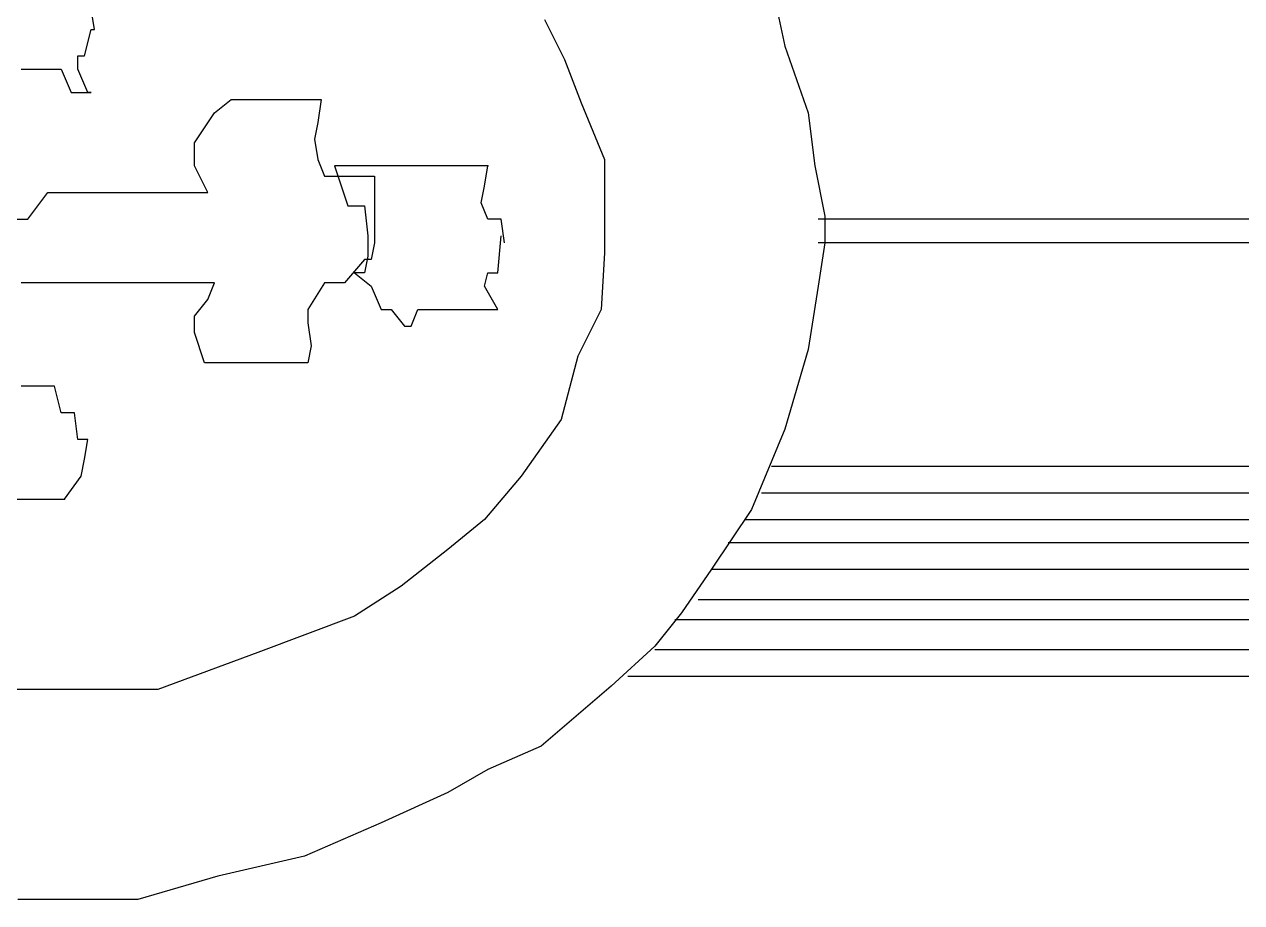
# Model space of a CAD drawing. Extents: x 747954 to 748544, y 4316381 to 4317408.
# Drawn here: x 747992.16 to 747995.81, y 4317240.15 to 4317242.785 of the extents above; entities that cross this region are included whole.
import ezdxf

# ---------------------------------------------------------------- set-up
doc = ezdxf.new("R2010")
doc.units = 0
doc.layers.get('0').update_dxf_attribs({"linetype": 'CONTINUOUS'})

msp = doc.modelspace()

# ---------------------------------------------------------------- linework, layer by layer
at = {"color": 0, "linetype": 'CONTINUOUS'}
for p, q in [((747994.41, 4317242.86), (747994.44, 4317242.72)), ((747994.41, 4317242.86), (747994.44, 4317242.72)), ((747992.37, 4317242.77), (747992.36, 4317242.83)), ((747992.37, 4317242.77), (747992.36, 4317242.83)), ((747993.72, 4317242.8), (747993.78, 4317242.68)), ((747993.72, 4317242.8), (747993.78, 4317242.68)), ((747992.34, 4317242.69), (747992.36, 4317242.77)), ((747992.34, 4317242.69), (747992.36, 4317242.77)), ((747992.36, 4317242.77), (747992.37, 4317242.77)), ((747992.36, 4317242.77), (747992.37, 4317242.77)), ((747994.44, 4317242.72), (747994.51, 4317242.52)), ((747994.44, 4317242.72), (747994.51, 4317242.52)), ((747992.32, 4317242.65), (747992.32, 4317242.69)), ((747992.32, 4317242.69), (747992.34, 4317242.69)), ((747992.32, 4317242.65), (747992.32, 4317242.69)), ((747992.32, 4317242.69), (747992.34, 4317242.69)), ((747993.78, 4317242.68), (747993.83, 4317242.55)), ((747993.78, 4317242.68), (747993.83, 4317242.55)), ((747992.15, 4317242.65), (747992.17, 4317242.65)), ((747992.15, 4317242.65), (747992.17, 4317242.65)), ((747992.17, 4317242.65), (747992.2, 4317242.65)), ((747992.17, 4317242.65), (747992.2, 4317242.65)), ((747992.2, 4317242.65), (747992.22, 4317242.65)), ((747992.2, 4317242.65), (747992.22, 4317242.65)), ((747992.22, 4317242.65), (747992.27, 4317242.65)), ((747992.22, 4317242.65), (747992.27, 4317242.65)), ((747992.27, 4317242.65), (747992.3, 4317242.58)), ((747992.27, 4317242.65), (747992.3, 4317242.58)), ((747992.35, 4317242.58), (747992.32, 4317242.65)), ((747992.35, 4317242.58), (747992.32, 4317242.65)), ((747992.3, 4317242.58), (747992.36, 4317242.58)), ((747992.3, 4317242.58), (747992.36, 4317242.58)), ((747992.36, 4317242.58), (747992.35, 4317242.58)), ((747992.36, 4317242.58), (747992.35, 4317242.58)), ((747992.73, 4317242.52), (747992.78, 4317242.56)), ((747992.73, 4317242.52), (747992.78, 4317242.56)), ((747992.78, 4317242.56), (747992.84, 4317242.56)), ((747992.78, 4317242.56), (747992.84, 4317242.56)), ((747992.84, 4317242.56), (747992.91, 4317242.56)), ((747992.84, 4317242.56), (747992.91, 4317242.56)), ((747992.91, 4317242.56), (747992.96, 4317242.56)), ((747992.91, 4317242.56), (747992.96, 4317242.56)), ((747992.96, 4317242.56), (747993.01, 4317242.56)), ((747992.96, 4317242.56), (747993.01, 4317242.56)), ((747993.01, 4317242.56), (747993.05, 4317242.56)), ((747993.01, 4317242.56), (747993.05, 4317242.56)), ((747993.05, 4317242.56), (747993.04, 4317242.49)), ((747993.05, 4317242.56), (747993.04, 4317242.49)), ((747993.83, 4317242.55), (747993.9, 4317242.38)), ((747993.83, 4317242.55), (747993.9, 4317242.38)), ((747992.67, 4317242.43), (747992.73, 4317242.52)), ((747992.67, 4317242.43), (747992.73, 4317242.52)), ((747993.04, 4317242.49), (747993.03, 4317242.44)), ((747993.04, 4317242.49), (747993.03, 4317242.44)), ((747994.51, 4317242.52), (747994.53, 4317242.36)), ((747994.51, 4317242.52), (747994.53, 4317242.36)), ((747992.67, 4317242.36), (747992.67, 4317242.43)), ((747992.67, 4317242.36), (747992.67, 4317242.43)), ((747993.03, 4317242.44), (747993.04, 4317242.38)), ((747993.03, 4317242.44), (747993.04, 4317242.38)), ((747993.04, 4317242.38), (747993.06, 4317242.33)), ((747993.04, 4317242.38), (747993.06, 4317242.33)), ((747993.9, 4317242.38), (747993.9, 4317242.25)), ((747993.9, 4317242.38), (747993.9, 4317242.25)), ((747992.71, 4317242.28), (747992.67, 4317242.36)), ((747992.71, 4317242.28), (747992.67, 4317242.36)), ((747993.1, 4317242.36), (747993.09, 4317242.36)), ((747993.09, 4317242.36), (747993.13, 4317242.24)), ((747993.1, 4317242.36), (747993.09, 4317242.36)), ((747993.09, 4317242.36), (747993.13, 4317242.24)), ((747993.14, 4317242.36), (747993.1, 4317242.36)), ((747993.14, 4317242.36), (747993.1, 4317242.36)), ((747993.2, 4317242.36), (747993.14, 4317242.36)), ((747993.2, 4317242.36), (747993.14, 4317242.36)), ((747993.24, 4317242.36), (747993.2, 4317242.36)), ((747993.24, 4317242.36), (747993.2, 4317242.36)), ((747993.29, 4317242.36), (747993.24, 4317242.36)), ((747993.29, 4317242.36), (747993.24, 4317242.36)), ((747993.33, 4317242.36), (747993.29, 4317242.36)), ((747993.33, 4317242.36), (747993.29, 4317242.36)), ((747993.38, 4317242.36), (747993.33, 4317242.36)), ((747993.38, 4317242.36), (747993.33, 4317242.36)), ((747993.43, 4317242.36), (747993.38, 4317242.36)), ((747993.43, 4317242.36), (747993.38, 4317242.36)), ((747993.49, 4317242.36), (747993.43, 4317242.36)), ((747993.49, 4317242.36), (747993.43, 4317242.36)), ((747993.53, 4317242.36), (747993.49, 4317242.36)), ((747993.53, 4317242.36), (747993.49, 4317242.36)), ((747993.55, 4317242.36), (747993.53, 4317242.36)), ((747993.55, 4317242.36), (747993.53, 4317242.36)), ((747993.54, 4317242.3), (747993.55, 4317242.36)), ((747993.54, 4317242.3), (747993.55, 4317242.36)), ((747994.53, 4317242.36), (747994.56, 4317242.21)), ((747994.53, 4317242.36), (747994.56, 4317242.21)), ((747993.06, 4317242.33), (747993.11, 4317242.33)), ((747993.06, 4317242.33), (747993.11, 4317242.33)), ((747993.11, 4317242.33), (747993.15, 4317242.33)), ((747993.11, 4317242.33), (747993.15, 4317242.33)), ((747993.15, 4317242.33), (747993.21, 4317242.33)), ((747993.15, 4317242.33), (747993.21, 4317242.33)), ((747993.21, 4317242.33), (747993.21, 4317242.21)), ((747993.21, 4317242.33), (747993.21, 4317242.21)), ((747992.17, 4317242.2), (747992.23, 4317242.28)), ((747992.17, 4317242.2), (747992.23, 4317242.28)), ((747992.23, 4317242.28), (747992.29, 4317242.28)), ((747992.23, 4317242.28), (747992.29, 4317242.28)), ((747992.29, 4317242.28), (747992.36, 4317242.28)), ((747992.29, 4317242.28), (747992.36, 4317242.28)), ((747992.36, 4317242.28), (747992.42, 4317242.28)), ((747992.36, 4317242.28), (747992.42, 4317242.28)), ((747992.42, 4317242.28), (747992.49, 4317242.28)), ((747992.42, 4317242.28), (747992.49, 4317242.28)), ((747992.49, 4317242.28), (747992.55, 4317242.28)), ((747992.49, 4317242.28), (747992.55, 4317242.28)), ((747992.55, 4317242.28), (747992.6, 4317242.28)), ((747992.55, 4317242.28), (747992.6, 4317242.28)), ((747992.6, 4317242.28), (747992.66, 4317242.28)), ((747992.6, 4317242.28), (747992.66, 4317242.28)), ((747992.66, 4317242.28), (747992.71, 4317242.28)), ((747992.66, 4317242.28), (747992.71, 4317242.28)), ((747993.53, 4317242.25), (747993.54, 4317242.3)), ((747993.53, 4317242.25), (747993.54, 4317242.3)), ((747993.13, 4317242.24), (747993.18, 4317242.24)), ((747993.13, 4317242.24), (747993.18, 4317242.24)), ((747993.18, 4317242.24), (747993.19, 4317242.15)), ((747993.18, 4317242.24), (747993.19, 4317242.15)), ((747993.55, 4317242.2), (747993.53, 4317242.25)), ((747993.55, 4317242.2), (747993.53, 4317242.25)), ((747993.9, 4317242.25), (747993.9, 4317242.1)), ((747993.9, 4317242.25), (747993.9, 4317242.1)), ((747992.1, 4317242.2), (747992.17, 4317242.2)), ((747992.1, 4317242.2), (747992.17, 4317242.2)), ((747993.21, 4317242.21), (747993.21, 4317242.13)), ((747993.21, 4317242.21), (747993.21, 4317242.13)), ((747993.59, 4317242.2), (747993.55, 4317242.2)), ((747993.59, 4317242.2), (747993.55, 4317242.2)), ((747993.6, 4317242.13), (747993.59, 4317242.2)), ((747993.6, 4317242.13), (747993.59, 4317242.2)), ((747994.81, 4317242.2), (747994.54, 4317242.2)), ((747994.81, 4317242.2), (747994.54, 4317242.2)), ((747994.56, 4317242.21), (747994.56, 4317242.13)), ((747994.56, 4317242.21), (747994.56, 4317242.13)), ((747995.2, 4317242.2), (747994.81, 4317242.2)), ((747995.2, 4317242.2), (747994.81, 4317242.2)), ((747996.04, 4317242.2), (747995.2, 4317242.2)), ((747996.04, 4317242.2), (747995.2, 4317242.2)), ((747993.19, 4317242.15), (747993.19, 4317242.09)), ((747993.19, 4317242.15), (747993.19, 4317242.09)), ((747993.21, 4317242.13), (747993.2, 4317242.08)), ((747993.21, 4317242.13), (747993.2, 4317242.08)), ((747993.58, 4317242.04), (747993.59, 4317242.15)), ((747993.58, 4317242.04), (747993.59, 4317242.15)), ((747994.92, 4317242.13), (747994.54, 4317242.13)), ((747994.56, 4317242.13), (747994.54, 4317242)), ((747994.92, 4317242.13), (747994.54, 4317242.13)), ((747994.56, 4317242.13), (747994.54, 4317242)), ((747995.26, 4317242.13), (747994.92, 4317242.13)), ((747995.26, 4317242.13), (747994.92, 4317242.13)), ((747995.69, 4317242.13), (747995.26, 4317242.13)), ((747995.69, 4317242.13), (747995.26, 4317242.13)), ((747996.27, 4317242.13), (747995.69, 4317242.13)), ((747996.27, 4317242.13), (747995.69, 4317242.13)), ((747993.19, 4317242.09), (747993.18, 4317242.04)), ((747993.19, 4317242.09), (747993.18, 4317242.04)), ((747993.9, 4317242.1), (747993.89, 4317241.93)), ((747993.9, 4317242.1), (747993.89, 4317241.93)), ((747993.18, 4317242.08), (747993.12, 4317242.01)), ((747993.18, 4317242.08), (747993.12, 4317242.01)), ((747993.2, 4317242.08), (747993.18, 4317242.08)), ((747993.2, 4317242.08), (747993.18, 4317242.08)), ((747992.22, 4317242.01), (747992.15, 4317242.01)), ((747992.22, 4317242.01), (747992.15, 4317242.01)), ((747992.29, 4317242.01), (747992.22, 4317242.01)), ((747992.29, 4317242.01), (747992.22, 4317242.01)), ((747992.35, 4317242.01), (747992.29, 4317242.01)), ((747992.35, 4317242.01), (747992.29, 4317242.01)), ((747992.45, 4317242.01), (747992.35, 4317242.01)), ((747992.45, 4317242.01), (747992.35, 4317242.01)), ((747992.53, 4317242.01), (747992.45, 4317242.01)), ((747992.53, 4317242.01), (747992.45, 4317242.01)), ((747992.63, 4317242.01), (747992.53, 4317242.01)), ((747992.63, 4317242.01), (747992.53, 4317242.01)), ((747992.73, 4317242.01), (747992.63, 4317242.01)), ((747992.73, 4317242.01), (747992.63, 4317242.01)), ((747992.71, 4317241.96), (747992.73, 4317242.01)), ((747992.71, 4317241.96), (747992.73, 4317242.01)), ((747993.06, 4317242.01), (747993.01, 4317241.93)), ((747993.06, 4317242.01), (747993.01, 4317241.93)), ((747993.12, 4317242.01), (747993.06, 4317242.01)), ((747993.12, 4317242.01), (747993.06, 4317242.01)), ((747993.18, 4317242.04), (747993.15, 4317242.04)), ((747993.15, 4317242.04), (747993.2, 4317242)), ((747993.18, 4317242.04), (747993.15, 4317242.04)), ((747993.15, 4317242.04), (747993.2, 4317242)), ((747993.54, 4317242), (747993.55, 4317242.04)), ((747993.54, 4317242), (747993.55, 4317242.04)), ((747993.55, 4317242.04), (747993.58, 4317242.04)), ((747993.55, 4317242.04), (747993.58, 4317242.04)), ((747993.2, 4317242), (747993.23, 4317241.93)), ((747993.2, 4317242), (747993.23, 4317241.93)), ((747993.58, 4317241.93), (747993.54, 4317242)), ((747993.58, 4317241.93), (747993.54, 4317242)), ((747994.54, 4317242), (747994.51, 4317241.81)), ((747994.54, 4317242), (747994.51, 4317241.81)), ((747992.67, 4317241.91), (747992.71, 4317241.96)), ((747992.67, 4317241.91), (747992.71, 4317241.96)), ((747992.67, 4317241.86), (747992.67, 4317241.91)), ((747992.67, 4317241.86), (747992.67, 4317241.91)), ((747993.01, 4317241.93), (747993.01, 4317241.89)), ((747993.01, 4317241.93), (747993.01, 4317241.89)), ((747993.23, 4317241.93), (747993.26, 4317241.93)), ((747993.23, 4317241.93), (747993.26, 4317241.93)), ((747993.26, 4317241.93), (747993.3, 4317241.88)), ((747993.26, 4317241.93), (747993.3, 4317241.88)), ((747993.32, 4317241.88), (747993.34, 4317241.93)), ((747993.32, 4317241.88), (747993.34, 4317241.93)), ((747993.34, 4317241.93), (747993.39, 4317241.93)), ((747993.34, 4317241.93), (747993.39, 4317241.93)), ((747993.39, 4317241.93), (747993.44, 4317241.93)), ((747993.39, 4317241.93), (747993.44, 4317241.93)), ((747993.44, 4317241.93), (747993.49, 4317241.93)), ((747993.44, 4317241.93), (747993.49, 4317241.93)), ((747993.49, 4317241.93), (747993.52, 4317241.93)), ((747993.49, 4317241.93), (747993.52, 4317241.93)), ((747993.52, 4317241.93), (747993.53, 4317241.93)), ((747993.52, 4317241.93), (747993.53, 4317241.93)), ((747993.53, 4317241.93), (747993.58, 4317241.93)), ((747993.53, 4317241.93), (747993.58, 4317241.93)), ((747993.89, 4317241.93), (747993.82, 4317241.79)), ((747993.89, 4317241.93), (747993.82, 4317241.79)), ((747993.01, 4317241.89), (747993.02, 4317241.82)), ((747993.01, 4317241.89), (747993.02, 4317241.82)), ((747993.3, 4317241.88), (747993.32, 4317241.88)), ((747993.3, 4317241.88), (747993.32, 4317241.88)), ((747992.7, 4317241.77), (747992.67, 4317241.86)), ((747992.7, 4317241.77), (747992.67, 4317241.86)), ((747993.02, 4317241.82), (747993.01, 4317241.77)), ((747993.02, 4317241.82), (747993.01, 4317241.77)), ((747994.51, 4317241.81), (747994.44, 4317241.57)), ((747994.51, 4317241.81), (747994.44, 4317241.57)), ((747992.73, 4317241.77), (747992.7, 4317241.77)), ((747992.73, 4317241.77), (747992.7, 4317241.77)), ((747992.78, 4317241.77), (747992.73, 4317241.77)), ((747992.78, 4317241.77), (747992.73, 4317241.77)), ((747992.84, 4317241.77), (747992.78, 4317241.77)), ((747992.84, 4317241.77), (747992.78, 4317241.77)), ((747992.91, 4317241.77), (747992.84, 4317241.77)), ((747992.91, 4317241.77), (747992.84, 4317241.77)), ((747992.95, 4317241.77), (747992.91, 4317241.77)), ((747992.95, 4317241.77), (747992.91, 4317241.77)), ((747993.01, 4317241.77), (747992.95, 4317241.77)), ((747993.01, 4317241.77), (747992.95, 4317241.77)), ((747993.82, 4317241.79), (747993.77, 4317241.6)), ((747993.82, 4317241.79), (747993.77, 4317241.6)), ((747992.2, 4317241.7), (747992.15, 4317241.7)), ((747992.2, 4317241.7), (747992.15, 4317241.7)), ((747992.25, 4317241.7), (747992.2, 4317241.7)), ((747992.25, 4317241.7), (747992.2, 4317241.7)), ((747992.27, 4317241.62), (747992.25, 4317241.7)), ((747992.27, 4317241.62), (747992.25, 4317241.7)), ((747992.29, 4317241.62), (747992.27, 4317241.62)), ((747992.29, 4317241.62), (747992.27, 4317241.62)), ((747992.31, 4317241.62), (747992.29, 4317241.62)), ((747992.31, 4317241.62), (747992.29, 4317241.62)), ((747992.32, 4317241.54), (747992.31, 4317241.62)), ((747992.32, 4317241.54), (747992.31, 4317241.62)), ((747993.77, 4317241.6), (747993.65, 4317241.43)), ((747993.77, 4317241.6), (747993.65, 4317241.43)), ((747992.35, 4317241.54), (747992.32, 4317241.54)), ((747992.35, 4317241.54), (747992.32, 4317241.54)), ((747992.34, 4317241.48), (747992.35, 4317241.54)), ((747992.34, 4317241.48), (747992.35, 4317241.54)), ((747994.44, 4317241.57), (747994.34, 4317241.33)), ((747994.44, 4317241.57), (747994.34, 4317241.33)), ((747992.33, 4317241.43), (747992.34, 4317241.48)), ((747992.33, 4317241.43), (747992.34, 4317241.48)), ((747992.28, 4317241.36), (747992.33, 4317241.43)), ((747992.28, 4317241.36), (747992.33, 4317241.43)), ((747993.65, 4317241.43), (747993.54, 4317241.3)), ((747993.65, 4317241.43), (747993.54, 4317241.3)), ((747994.4, 4317241.46), (747995.24, 4317241.46)), ((747994.4, 4317241.46), (747995.24, 4317241.46)), ((747995.24, 4317241.46), (747997.49, 4317241.46)), ((747995.24, 4317241.46), (747997.49, 4317241.46)), ((747992.12, 4317241.36), (747992.17, 4317241.36)), ((747992.12, 4317241.36), (747992.17, 4317241.36)), ((747992.17, 4317241.36), (747992.2, 4317241.36)), ((747992.17, 4317241.36), (747992.2, 4317241.36)), ((747992.2, 4317241.36), (747992.23, 4317241.36)), ((747992.2, 4317241.36), (747992.23, 4317241.36)), ((747992.23, 4317241.36), (747992.26, 4317241.36)), ((747992.23, 4317241.36), (747992.26, 4317241.36)), ((747992.26, 4317241.36), (747992.28, 4317241.36)), ((747992.26, 4317241.36), (747992.28, 4317241.36)), ((747994.37, 4317241.38), (747997.53, 4317241.38)), ((747994.37, 4317241.38), (747997.53, 4317241.38)), ((747994.34, 4317241.33), (747994.22, 4317241.15)), ((747994.34, 4317241.33), (747994.22, 4317241.15)), ((747993.54, 4317241.3), (747993.43, 4317241.21)), ((747993.54, 4317241.3), (747993.43, 4317241.21)), ((747994.32, 4317241.3), (747997.53, 4317241.3)), ((747994.32, 4317241.3), (747997.53, 4317241.3)), ((747993.43, 4317241.21), (747993.29, 4317241.1)), ((747993.43, 4317241.21), (747993.29, 4317241.1)), ((747994.27, 4317241.23), (747997.53, 4317241.23)), ((747994.27, 4317241.23), (747997.53, 4317241.23)), ((747994.22, 4317241.15), (747994.13, 4317241.02)), ((747994.22, 4317241.15), (747994.13, 4317241.02)), ((747994.22, 4317241.15), (747997.53, 4317241.15)), ((747994.22, 4317241.15), (747997.53, 4317241.15)), ((747993.29, 4317241.1), (747993.15, 4317241.01)), ((747993.29, 4317241.1), (747993.15, 4317241.01)), ((747994.18, 4317241.06), (747997.53, 4317241.06)), ((747994.18, 4317241.06), (747997.53, 4317241.06)), ((747993.15, 4317241.01), (747992.86, 4317240.9)), ((747993.15, 4317241.01), (747992.86, 4317240.9)), ((747994.13, 4317241.02), (747994.05, 4317240.92)), ((747994.13, 4317241.02), (747994.05, 4317240.92)), ((747994.11, 4317241), (747997.53, 4317241)), ((747994.11, 4317241), (747997.53, 4317241)), ((747994.05, 4317240.92), (747993.92, 4317240.8)), ((747994.05, 4317240.92), (747993.92, 4317240.8)), ((747992.86, 4317240.9), (747992.56, 4317240.79)), ((747992.86, 4317240.9), (747992.56, 4317240.79)), ((747994.05, 4317240.91), (747997.53, 4317240.91)), ((747994.05, 4317240.91), (747997.53, 4317240.91)), ((747993.97, 4317240.83), (747994.48, 4317240.83)), ((747993.97, 4317240.83), (747994.48, 4317240.83)), ((747994.48, 4317240.83), (747997.53, 4317240.83)), ((747994.48, 4317240.83), (747997.53, 4317240.83)), ((747992.2, 4317240.79), (747992, 4317240.79)), ((747992.2, 4317240.79), (747992, 4317240.79)), ((747992.37, 4317240.79), (747992.2, 4317240.79)), ((747992.37, 4317240.79), (747992.2, 4317240.79)), ((747992.56, 4317240.79), (747992.37, 4317240.79)), ((747992.56, 4317240.79), (747992.37, 4317240.79)), ((747993.92, 4317240.8), (747993.71, 4317240.62)), ((747993.92, 4317240.8), (747993.71, 4317240.62)), ((747993.71, 4317240.62), (747993.55, 4317240.55)), ((747993.71, 4317240.62), (747993.55, 4317240.55)), ((747993.55, 4317240.55), (747993.43, 4317240.48)), ((747993.55, 4317240.55), (747993.43, 4317240.48)), ((747993.43, 4317240.48), (747993.23, 4317240.39)), ((747993.43, 4317240.48), (747993.23, 4317240.39)), ((747993.23, 4317240.39), (747993, 4317240.29)), ((747993.23, 4317240.39), (747993, 4317240.29)), ((747993, 4317240.29), (747992.74, 4317240.23)), ((747993, 4317240.29), (747992.74, 4317240.23)), ((747992.74, 4317240.23), (747992.5, 4317240.16)), ((747992.74, 4317240.23), (747992.5, 4317240.16)), ((747992.32, 4317240.16), (747992.14, 4317240.16)), ((747992.32, 4317240.16), (747992.14, 4317240.16)), ((747992.5, 4317240.16), (747992.32, 4317240.16)), ((747992.5, 4317240.16), (747992.32, 4317240.16))]:
    msp.add_line(p, q, dxfattribs=at)
for p in [(747993.55, 4317242.36), (747993.55, 4317242.36), (747992.28, 4317241.36), (747992.28, 4317241.36)]:
    msp.add_point(p, dxfattribs=at)

# ---------------------------------------------------------------- meshes
mesh = msp.add_polyface(dxfattribs=at)
corners = [(747954.5, 4316381), (747954.5, 4316381), (747954.5, 4316571.9618), (748262.5, 4316381), (747954.5, 4316746.4935), (748544, 4316381), (747954.5, 4317407.5), (748544, 4317042.0065), (748544, 4317407.5)]
mesh.append_faces([[corners[k] for k in face] for face in [(0, 1, 3, 2), (2, 3, 5, 4), (4, 5, 7, 6), (6, 7, 8, 8)]], dxfattribs={"vtx0": -1, "vtx2": -1, "color": 0})
mesh = msp.add_polyface(dxfattribs=at)
corners = [(747964.5, 4317221), (747964.5, 4317221), (747964.5, 4317395.2713), (748245.58, 4317221), (747964.5, 4317401.5), (748245.58, 4317227.2287), (748245.58, 4317401.5)]
mesh.append_faces([[corners[k] for k in face] for face in [(0, 1, 3, 2), (2, 3, 5, 4), (4, 5, 6, 6)]], dxfattribs={"vtx0": -1, "vtx2": -1, "color": 0})

doc.saveas('drawing.dxf')
